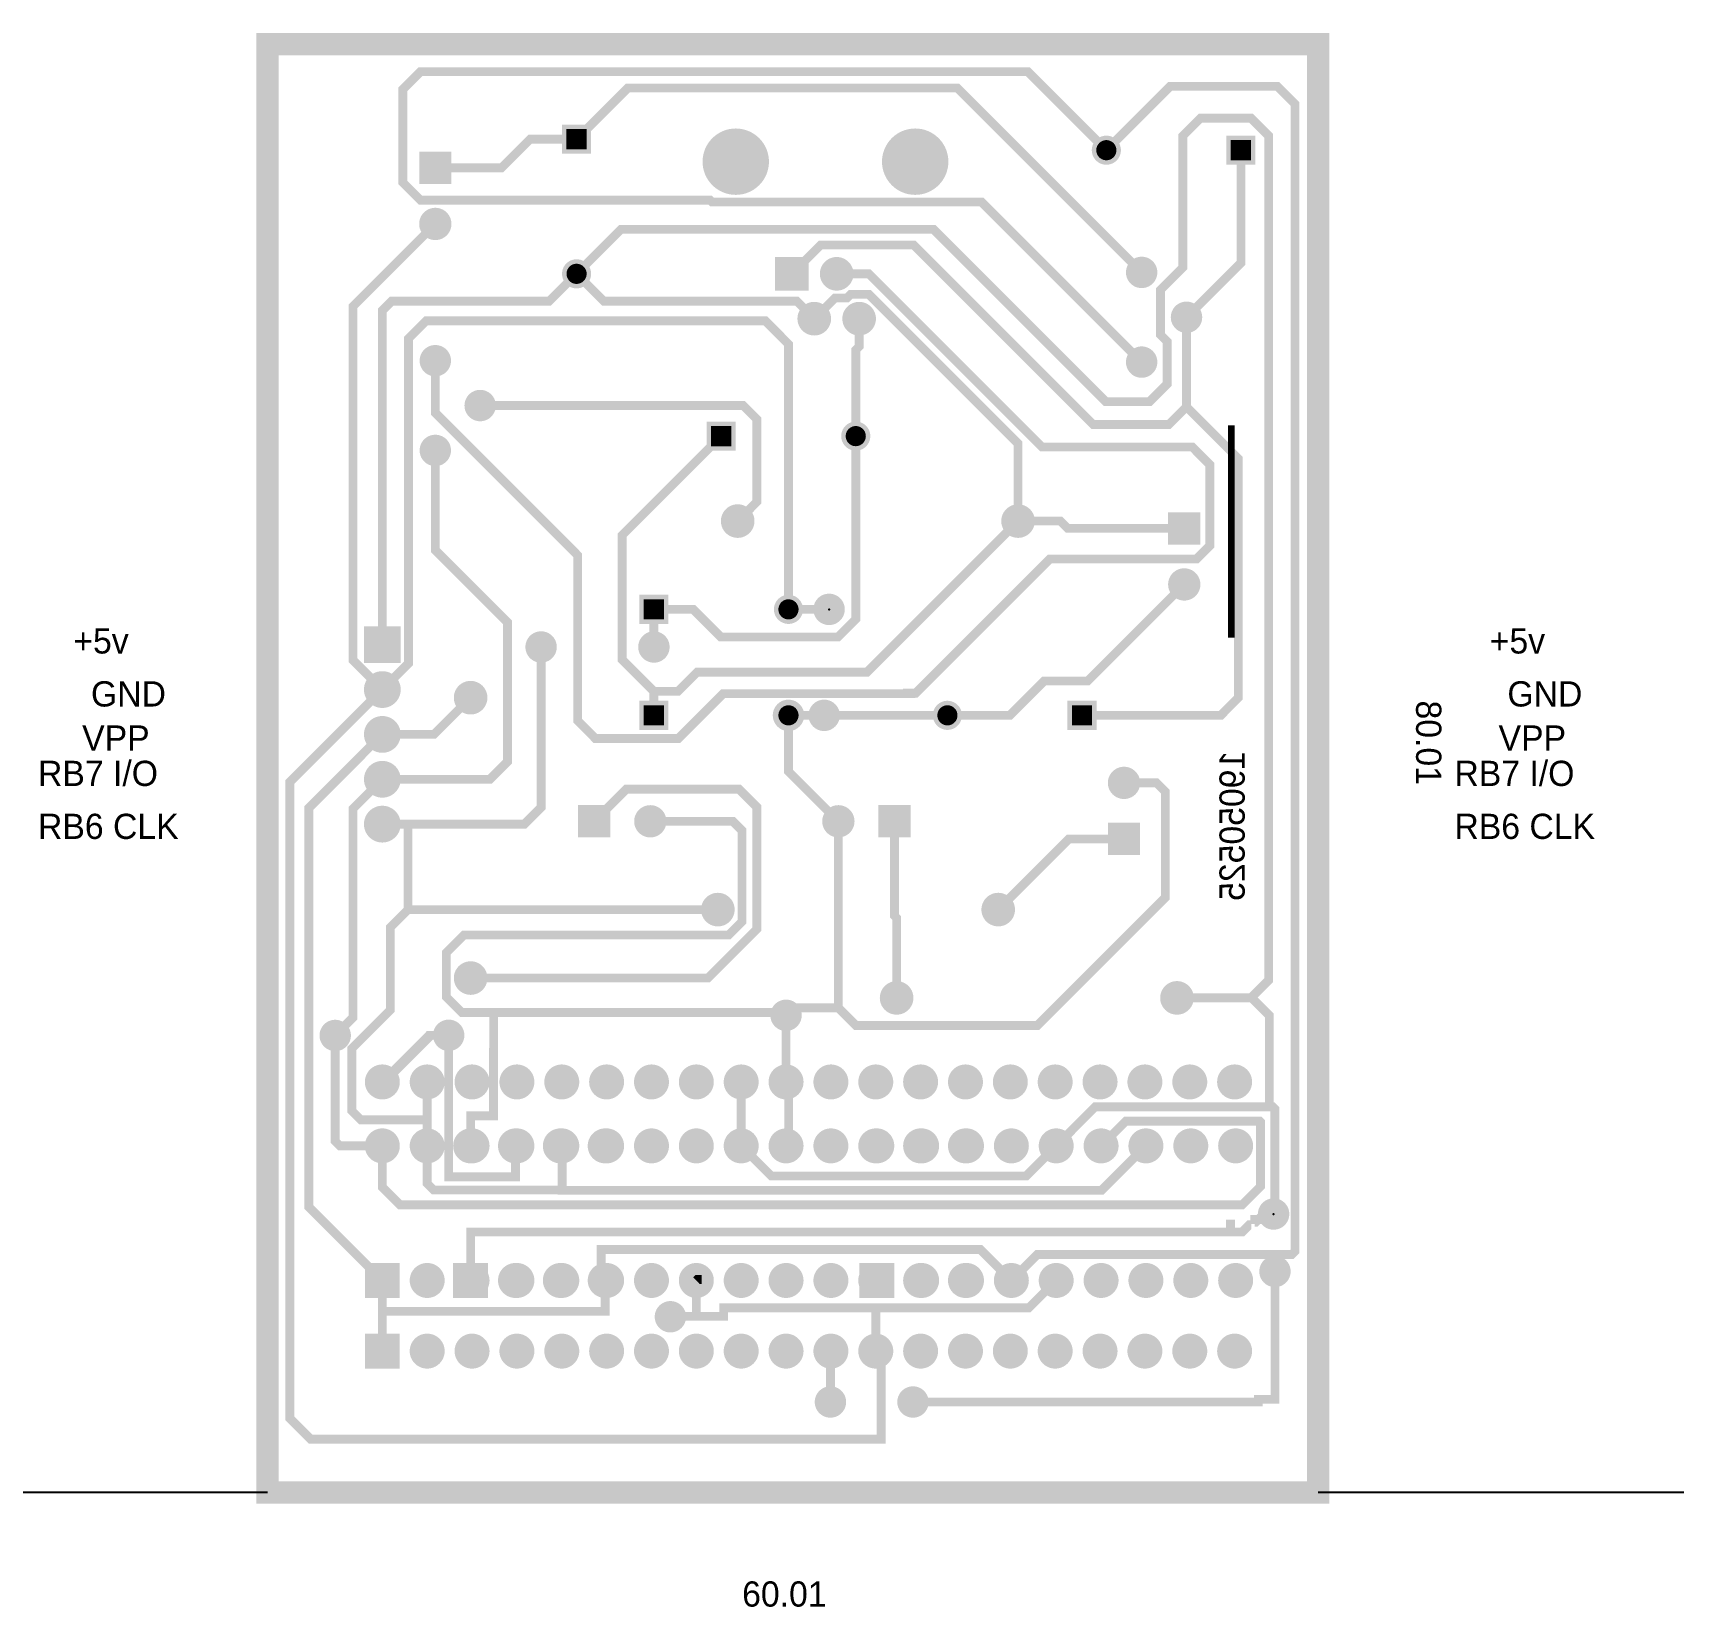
# Model space of a CAD drawing. Extents: x -267 to 397, y 62 to 270.
# Drawn here: x -174.2 to -80.8, y 62.2 to 151.3 of the extents above; entities that cross this region are included whole.
import ezdxf

# ---------------------------------------------------------------- set-up
doc = ezdxf.new("R2010")
doc.units = 0
doc.linetypes.add('ACAD_ISO03W100', pattern=[30, 12, -18])
doc.layers.get('0').update_dxf_attribs({"linetype": 'CONTINUOUS'})
doc.layers.add('ASYBOT', color=7, linetype='CONTINUOUS', true_color=0xffffff)
for name, color, linetype in [('BOTTOM', 7, 'CONTINUOUS'), ('PADSTACKS', 1, 'CONTINUOUS'), ('POWER', 7, 'CONTINUOUS'), ('SMTOP', 7, 'CONTINUOUS'), ('TEXT_SSTOP', 8, 'CONTINUOUS'), ('TOP', 2, 'CONTINUOUS')]:
    doc.layers.add(name, color=color, linetype=linetype)
doc.layers.get('PADSTACKS').off()

# ---------------------------------------------------------------- blocks, each defined once
blk = doc.blocks.new('PADSTACK_TM_CYLND_LLB_PAD3_1')
blk.add_point((0, 0))
at = {"layer": 'ASYBOT', "const_width": 0.052}
blk.add_lwpolyline([(-0.026, 0), (0.026, 0)], dxfattribs=at)
at = {"layer": 'BOTTOM', "const_width": 0.052}
blk.add_lwpolyline([(-0.026, 0), (0.026, 0)], dxfattribs=at)
at = {"layer": 'POWER', "const_width": 0.072}
blk.add_lwpolyline([(-0.036, 0), (0.036, 0)], dxfattribs=at)
at = {"layer": 'SMTOP', "const_width": 0.052}
blk.add_lwpolyline([(-0.026, 0), (0.026, 0)], dxfattribs=at)
at = {"layer": 'TOP', "const_width": 0.052}
blk.add_lwpolyline([(-0.026, 0), (0.026, 0)], dxfattribs=at)
blk = doc.blocks.new('PADSTACK_TM_CYLND_LLB_PAD4_1')
blk.add_point((0, 0))
at = {"layer": 'ASYBOT', "const_width": 0.026}
blk.add_lwpolyline([(-0.013, 0, 1), (0.013, 0, 1)], format="xyb", close=True, dxfattribs=at)
at = {"layer": 'BOTTOM', "const_width": 0.026}
blk.add_lwpolyline([(-0.013, 0, 1), (0.013, 0, 1)], format="xyb", close=True, dxfattribs=at)
at = {"layer": 'POWER', "const_width": 0.036}
blk.add_lwpolyline([(-0.018, 0, 1), (0.018, 0, 1)], format="xyb", close=True, dxfattribs=at)
at = {"layer": 'SMTOP', "const_width": 0.026}
blk.add_lwpolyline([(-0.013, 0, 1), (0.013, 0, 1)], format="xyb", close=True, dxfattribs=at)
at = {"layer": 'TOP', "const_width": 0.026}
blk.add_lwpolyline([(-0.013, 0, 1), (0.013, 0, 1)], format="xyb", close=True, dxfattribs=at)
blk = doc.blocks.new('FOOTPRINT_CAP_POL_C1')
at = {"layer": 'PADSTACKS'}
for name, p in [('PADSTACK_TM_CYLND_LLB_PAD3_1', (0, 0)), ('PADSTACK_TM_CYLND_LLB_PAD4_1', (0.125, 0))]:
    blk.add_blockref(name, p, dxfattribs=at)
blk = doc.blocks.new('FOOTPRINT_CAP_POL_C2')
at = {"layer": 'PADSTACKS'}
for name, p in [('PADSTACK_TM_CYLND_LLB_PAD3_1', (0, 0)), ('PADSTACK_TM_CYLND_LLB_PAD4_1', (0.125, 0))]:
    blk.add_blockref(name, p, dxfattribs=at)
blk = doc.blocks.new('PADSTACK_TM_DIODE_LLB_PAD30')
blk.add_point((0, 0))
at = {"layer": 'ASYBOT', "const_width": 0.0225}
blk.add_lwpolyline([(-0.0112, 0, 1), (0.0112, 0, 1)], format="xyb", close=True, dxfattribs=at)
at = {"layer": 'BOTTOM', "const_width": 0.0225}
blk.add_lwpolyline([(-0.0112, 0, 1), (0.0112, 0, 1)], format="xyb", close=True, dxfattribs=at)
at = {"layer": 'POWER', "const_width": 0.0325}
blk.add_lwpolyline([(-0.0162, 0, 1), (0.0162, 0, 1)], format="xyb", close=True, dxfattribs=at)
at = {"layer": 'SMTOP', "const_width": 0.0225}
blk.add_lwpolyline([(-0.0112, 0, 1), (0.0112, 0, 1)], format="xyb", close=True, dxfattribs=at)
at = {"layer": 'TOP', "const_width": 0.0225}
blk.add_lwpolyline([(-0.0112, 0, 1), (0.0112, 0, 1)], format="xyb", close=True, dxfattribs=at)
blk = doc.blocks.new('PADSTACK_TM_DIODE_LLB_PAD29')
blk.add_point((0, 0))
at = {"layer": 'ASYBOT', "const_width": 0.045}
blk.add_lwpolyline([(-0.0225, 0), (0.0225, 0)], dxfattribs=at)
at = {"layer": 'BOTTOM', "const_width": 0.045}
blk.add_lwpolyline([(-0.0225, 0), (0.0225, 0)], dxfattribs=at)
at = {"layer": 'POWER', "const_width": 0.065}
blk.add_lwpolyline([(-0.0325, 0), (0.0325, 0)], dxfattribs=at)
at = {"layer": 'SMTOP', "const_width": 0.045}
blk.add_lwpolyline([(-0.0225, 0), (0.0225, 0)], dxfattribs=at)
at = {"layer": 'TOP', "const_width": 0.045}
blk.add_lwpolyline([(-0.0225, 0), (0.0225, 0)], dxfattribs=at)
blk = doc.blocks.new('FOOTPRINT_DIODE_D1_2')
at = {"layer": 'PADSTACKS', "rotation": 90}
for name, p in [('PADSTACK_TM_DIODE_LLB_PAD29', (-0.3, 0)), ('PADSTACK_TM_DIODE_LLB_PAD30', (0, 0))]:
    blk.add_blockref(name, p, dxfattribs=at)
blk = doc.blocks.new('FOOTPRINT_DIODE_D2_2')
at = {"layer": 'PADSTACKS', "rotation": 90}
for name, p in [('PADSTACK_TM_DIODE_LLB_PAD29', (-0.3, 0)), ('PADSTACK_TM_DIODE_LLB_PAD30', (0, 0))]:
    blk.add_blockref(name, p, dxfattribs=at)
blk = doc.blocks.new('FOOTPRINT_DIODE_D3_2')
at = {"layer": 'PADSTACKS', "rotation": 90}
for name, p in [('PADSTACK_TM_DIODE_LLB_PAD29', (-0.3, 0)), ('PADSTACK_TM_DIODE_LLB_PAD30', (0, 0))]:
    blk.add_blockref(name, p, dxfattribs=at)
blk = doc.blocks.new('PADSTACK_TM_CYLND_LLB_PAD3')
blk.add_point((0, 0))
at = {"layer": 'ASYBOT', "const_width": 0.052}
blk.add_lwpolyline([(-0.026, 0), (0.026, 0)], dxfattribs=at)
at = {"layer": 'BOTTOM', "const_width": 0.052}
blk.add_lwpolyline([(-0.026, 0), (0.026, 0)], dxfattribs=at)
at = {"layer": 'POWER', "const_width": 0.072}
blk.add_lwpolyline([(-0.036, 0), (0.036, 0)], dxfattribs=at)
at = {"layer": 'SMTOP', "const_width": 0.052}
blk.add_lwpolyline([(-0.026, 0), (0.026, 0)], dxfattribs=at)
at = {"layer": 'TOP', "const_width": 0.052}
blk.add_lwpolyline([(-0.026, 0), (0.026, 0)], dxfattribs=at)
blk = doc.blocks.new('PADSTACK_TM_CYLND_LLB_PAD4')
blk.add_point((0, 0))
at = {"layer": 'ASYBOT', "const_width": 0.026}
blk.add_lwpolyline([(-0.013, 0, 1), (0.013, 0, 1)], format="xyb", close=True, dxfattribs=at)
at = {"layer": 'BOTTOM', "const_width": 0.026}
blk.add_lwpolyline([(-0.013, 0, 1), (0.013, 0, 1)], format="xyb", close=True, dxfattribs=at)
at = {"layer": 'POWER', "const_width": 0.036}
blk.add_lwpolyline([(-0.018, 0, 1), (0.018, 0, 1)], format="xyb", close=True, dxfattribs=at)
at = {"layer": 'SMTOP', "const_width": 0.026}
blk.add_lwpolyline([(-0.013, 0, 1), (0.013, 0, 1)], format="xyb", close=True, dxfattribs=at)
at = {"layer": 'TOP', "const_width": 0.026}
blk.add_lwpolyline([(-0.013, 0, 1), (0.013, 0, 1)], format="xyb", close=True, dxfattribs=at)
blk = doc.blocks.new('FOOTPRINT_LED_D5')
at = {"layer": 'PADSTACKS'}
for name, p in [('PADSTACK_TM_CYLND_LLB_PAD3', (0, 0)), ('PADSTACK_TM_CYLND_LLB_PAD4', (0.125, 0))]:
    blk.add_blockref(name, p, dxfattribs=at)
blk = doc.blocks.new('FOOTPRINT_LED_D6')
at = {"layer": 'PADSTACKS'}
for name, p in [('PADSTACK_TM_CYLND_LLB_PAD3', (0, 0)), ('PADSTACK_TM_CYLND_LLB_PAD4', (0.125, 0))]:
    blk.add_blockref(name, p, dxfattribs=at)
blk = doc.blocks.new('FOOTPRINT_LED_D7')
at = {"layer": 'PADSTACKS'}
for name, p in [('PADSTACK_TM_CYLND_LLB_PAD3', (0, 0)), ('PADSTACK_TM_CYLND_LLB_PAD4', (0.125, 0))]:
    blk.add_blockref(name, p, dxfattribs=at)
blk = doc.blocks.new('FOOTPRINT_DIODE_D8')
at = {"layer": 'PADSTACKS', "rotation": 90}
for name, p in [('PADSTACK_TM_DIODE_LLB_PAD29', (-0.3, 0)), ('PADSTACK_TM_DIODE_LLB_PAD30', (0, 0))]:
    blk.add_blockref(name, p, dxfattribs=at)
blk = doc.blocks.new('FOOTPRINT_DIODE_D9')
at = {"layer": 'PADSTACKS', "rotation": 90}
for name, p in [('PADSTACK_TM_DIODE_LLB_PAD29', (-0.3, 0)), ('PADSTACK_TM_DIODE_LLB_PAD30', (0, 0))]:
    blk.add_blockref(name, p, dxfattribs=at)
blk = doc.blocks.new('FOOTPRINT_DIODE_D10')
at = {"layer": 'PADSTACKS', "rotation": 90}
for name, p in [('PADSTACK_TM_DIODE_LLB_PAD29', (-0.3, 0)), ('PADSTACK_TM_DIODE_LLB_PAD30', (0, 0))]:
    blk.add_blockref(name, p, dxfattribs=at)
blk = doc.blocks.new('PADSTACK_TELE_LLB_PAD2')
blk.add_point((0, 0))
at = {"layer": 'ASYBOT', "const_width": 0.055}
blk.add_lwpolyline([(-0.0275, 0), (0.0275, 0)], dxfattribs=at)
at = {"layer": 'BOTTOM', "const_width": 0.055}
blk.add_lwpolyline([(-0.0275, 0), (0.0275, 0)], dxfattribs=at)
at = {"layer": 'POWER', "const_width": 0.075}
blk.add_lwpolyline([(-0.0375, 0), (0.0375, 0)], dxfattribs=at)
at = {"layer": 'SMTOP', "const_width": 0.055}
blk.add_lwpolyline([(-0.0275, 0), (0.0275, 0)], dxfattribs=at)
at = {"layer": 'TOP', "const_width": 0.055}
blk.add_lwpolyline([(-0.0275, 0), (0.0275, 0)], dxfattribs=at)
blk = doc.blocks.new('PADSTACK_TELE_LLB_PAD1')
blk.add_point((0, 0))
at = {"layer": 'ASYBOT', "const_width": 0.0275}
blk.add_lwpolyline([(-0.01375, 0, 1), (0.01375, 0, 1)], format="xyb", close=True, dxfattribs=at)
at = {"layer": 'BOTTOM', "const_width": 0.0275}
blk.add_lwpolyline([(-0.01375, 0, 1), (0.01375, 0, 1)], format="xyb", close=True, dxfattribs=at)
at = {"layer": 'POWER', "const_width": 0.0375}
blk.add_lwpolyline([(-0.01875, 0, 1), (0.01875, 0, 1)], format="xyb", close=True, dxfattribs=at)
at = {"layer": 'SMTOP', "const_width": 0.0275}
blk.add_lwpolyline([(-0.01375, 0, 1), (0.01375, 0, 1)], format="xyb", close=True, dxfattribs=at)
at = {"layer": 'TOP', "const_width": 0.0275}
blk.add_lwpolyline([(-0.01375, 0, 1), (0.01375, 0, 1)], format="xyb", close=True, dxfattribs=at)
blk = doc.blocks.new('PADSTACK_TELE_LLB_HOLE1')
blk.add_point((0, 0))
at = {"layer": 'ASYBOT', "const_width": 0.064}
blk.add_lwpolyline([(-0.032, 0, 1), (0.032, 0, 1)], format="xyb", close=True, dxfattribs=at)
at = {"layer": 'BOTTOM', "const_width": 0.064}
blk.add_lwpolyline([(-0.032, 0, 1), (0.032, 0, 1)], format="xyb", close=True, dxfattribs=at)
at = {"layer": 'POWER', "const_width": 0.074}
blk.add_lwpolyline([(-0.037, 0, 1), (0.037, 0, 1)], format="xyb", close=True, dxfattribs=at)
at = {"layer": 'SMTOP', "const_width": 0.064}
blk.add_lwpolyline([(-0.032, 0, 1), (0.032, 0, 1)], format="xyb", close=True, dxfattribs=at)
at = {"layer": 'TOP', "const_width": 0.064}
blk.add_lwpolyline([(-0.032, 0, 1), (0.032, 0, 1)], format="xyb", close=True, dxfattribs=at)
blk = doc.blocks.new('FOOTPRINT_RJ12_J2')
at = {"layer": 'PADSTACKS'}
for name, p in [('PADSTACK_TELE_LLB_HOLE1', (-0.275, 0.25)), ('PADSTACK_TELE_LLB_HOLE1', (0.125, 0.25)), ('PADSTACK_TELE_LLB_PAD2', (-0.15, 0)), ('PADSTACK_TELE_LLB_PAD1', (-0.05, 0)), ('PADSTACK_TELE_LLB_PAD1', (-0.1, -0.1)), ('PADSTACK_TELE_LLB_PAD1', (0, -0.1))]:
    blk.add_blockref(name, p, dxfattribs=at)
blk = doc.blocks.new('PADSTACK_BCON100T_LLB_PAD3')
blk.add_point((0, 0))
at = {"layer": 'ASYBOT', "const_width": 0.062}
blk.add_lwpolyline([(-0.031, 0), (0.031, 0)], dxfattribs=at)
at = {"layer": 'BOTTOM', "const_width": 0.062}
blk.add_lwpolyline([(-0.031, 0), (0.031, 0)], dxfattribs=at)
at = {"layer": 'POWER', "const_width": 0.082}
blk.add_lwpolyline([(-0.041, 0), (0.041, 0)], dxfattribs=at)
at = {"layer": 'SMTOP', "const_width": 0.062}
blk.add_lwpolyline([(-0.031, 0), (0.031, 0)], dxfattribs=at)
at = {"layer": 'TOP', "const_width": 0.062}
blk.add_lwpolyline([(-0.031, 0), (0.031, 0)], dxfattribs=at)
blk = doc.blocks.new('PADSTACK_BCON100T_LLB_PAD4')
blk.add_point((0, 0))
at = {"layer": 'ASYBOT', "const_width": 0.031}
blk.add_lwpolyline([(-0.0155, 0, 1), (0.0155, 0, 1)], format="xyb", close=True, dxfattribs=at)
at = {"layer": 'BOTTOM', "const_width": 0.031}
blk.add_lwpolyline([(-0.0155, 0, 1), (0.0155, 0, 1)], format="xyb", close=True, dxfattribs=at)
at = {"layer": 'POWER', "const_width": 0.041}
blk.add_lwpolyline([(-0.0205, 0, 1), (0.0205, 0, 1)], format="xyb", close=True, dxfattribs=at)
at = {"layer": 'SMTOP', "const_width": 0.031}
blk.add_lwpolyline([(-0.0155, 0, 1), (0.0155, 0, 1)], format="xyb", close=True, dxfattribs=at)
at = {"layer": 'TOP', "const_width": 0.031}
blk.add_lwpolyline([(-0.0155, 0, 1), (0.0155, 0, 1)], format="xyb", close=True, dxfattribs=at)
blk = doc.blocks.new('FOOTPRINT_CON5_J3')
at = {"layer": 'PADSTACKS'}
for name, p in [('PADSTACK_BCON100T_LLB_PAD3', (0, 0)), ('PADSTACK_BCON100T_LLB_PAD4', (0.1, 0)), ('PADSTACK_BCON100T_LLB_PAD4', (0.2, 0)), ('PADSTACK_BCON100T_LLB_PAD4', (0.3, 0)), ('PADSTACK_BCON100T_LLB_PAD4', (0.4, 0))]:
    blk.add_blockref(name, p, dxfattribs=at)
blk = doc.blocks.new('PADSTACK_T1_1')
blk.add_point((0, 0))
at = {"layer": 'BOTTOM', "const_width": 0.031}
blk.add_lwpolyline([(-0.0155, 0, 1), (0.0155, 0, 1)], format="xyb", close=True, dxfattribs=at)
at = {"layer": 'POWER', "const_width": 0.035}
blk.add_lwpolyline([(-0.0175, 0, 1), (0.0175, 0, 1)], format="xyb", close=True, dxfattribs=at)
at = {"layer": 'SMTOP', "const_width": 0.0335}
blk.add_lwpolyline([(-0.01675, 0, 1), (0.01675, 0, 1)], format="xyb", close=True, dxfattribs=at)
at = {"layer": 'TOP', "const_width": 0.031}
blk.add_lwpolyline([(-0.0155, 0, 1), (0.0155, 0, 1)], format="xyb", close=True, dxfattribs=at)
blk = doc.blocks.new('FOOTPRINT_BC_Q1')
at = {"layer": 'PADSTACKS'}
for p in [(0, 0), (0.2, 0), (0.1, -0.1)]:
    blk.add_blockref('PADSTACK_T1_1', p, dxfattribs=at)
blk = doc.blocks.new('FOOTPRINT_BC_Q2')
at = {"layer": 'PADSTACKS'}
for p in [(0, 0), (0.2, 0), (0.1, -0.1)]:
    blk.add_blockref('PADSTACK_T1_1', p, dxfattribs=at)
blk = doc.blocks.new('PADSTACK_TM_AXIAL_LLB_PAD1')
blk.add_point((0, 0))
at = {"layer": 'ASYBOT', "const_width": 0.0275}
blk.add_lwpolyline([(-0.0137, 0, 1), (0.0137, 0, 1)], format="xyb", close=True, dxfattribs=at)
at = {"layer": 'BOTTOM', "const_width": 0.0275}
blk.add_lwpolyline([(-0.0137, 0, 1), (0.0137, 0, 1)], format="xyb", close=True, dxfattribs=at)
at = {"layer": 'POWER', "const_width": 0.0375}
blk.add_lwpolyline([(-0.0187, 0, 1), (0.0187, 0, 1)], format="xyb", close=True, dxfattribs=at)
at = {"layer": 'SMTOP', "const_width": 0.0275}
blk.add_lwpolyline([(-0.0137, 0, 1), (0.0137, 0, 1)], format="xyb", close=True, dxfattribs=at)
at = {"layer": 'TOP', "const_width": 0.0275}
blk.add_lwpolyline([(-0.0137, 0, 1), (0.0137, 0, 1)], format="xyb", close=True, dxfattribs=at)
blk = doc.blocks.new('FOOTPRINT_RESISTOR_3_R1')
at = {"layer": 'PADSTACKS'}
for p in [(0, 0), (0.625, 0)]:
    blk.add_blockref('PADSTACK_TM_AXIAL_LLB_PAD1', p, dxfattribs=at)
blk = doc.blocks.new('FOOTPRINT_RESISTOR_3_R2')
at = {"layer": 'PADSTACKS'}
for p in [(0, 0), (0.625, 0)]:
    blk.add_blockref('PADSTACK_TM_AXIAL_LLB_PAD1', p, dxfattribs=at)
blk = doc.blocks.new('FOOTPRINT_RESISTOR_3_R3')
at = {"layer": 'PADSTACKS'}
for p in [(0, 0), (0.625, 0)]:
    blk.add_blockref('PADSTACK_TM_AXIAL_LLB_PAD1', p, dxfattribs=at)
blk = doc.blocks.new('FOOTPRINT_RESISTOR_3_R4')
at = {"layer": 'PADSTACKS'}
for p in [(0, 0), (0.625, 0)]:
    blk.add_blockref('PADSTACK_TM_AXIAL_LLB_PAD1', p, dxfattribs=at)
blk = doc.blocks.new('PADSTACK_DIP100T_LLB_PAD1')
blk.add_point((0, 0))
at = {"layer": 'ASYBOT', "const_width": 0.058}
blk.add_lwpolyline([(-0.029, 0), (0.029, 0)], dxfattribs=at)
at = {"layer": 'BOTTOM', "const_width": 0.058}
blk.add_lwpolyline([(-0.029, 0), (0.029, 0)], dxfattribs=at)
at = {"layer": 'POWER', "const_width": 0.078}
blk.add_lwpolyline([(-0.039, 0), (0.039, 0)], dxfattribs=at)
at = {"layer": 'SMTOP', "const_width": 0.058}
blk.add_lwpolyline([(-0.029, 0), (0.029, 0)], dxfattribs=at)
at = {"layer": 'TOP', "const_width": 0.058}
blk.add_lwpolyline([(-0.029, 0), (0.029, 0)], dxfattribs=at)
blk = doc.blocks.new('PADSTACK_DIP100T_LLB_PAD2')
blk.add_point((0, 0))
at = {"layer": 'ASYBOT', "const_width": 0.029}
blk.add_lwpolyline([(-0.0145, 0, 1), (0.0145, 0, 1)], format="xyb", close=True, dxfattribs=at)
at = {"layer": 'BOTTOM', "const_width": 0.029}
blk.add_lwpolyline([(-0.0145, 0, 1), (0.0145, 0, 1)], format="xyb", close=True, dxfattribs=at)
at = {"layer": 'POWER', "const_width": 0.039}
blk.add_lwpolyline([(-0.0195, 0, 1), (0.0195, 0, 1)], format="xyb", close=True, dxfattribs=at)
at = {"layer": 'SMTOP', "const_width": 0.029}
blk.add_lwpolyline([(-0.0145, 0, 1), (0.0145, 0, 1)], format="xyb", close=True, dxfattribs=at)
at = {"layer": 'TOP', "const_width": 0.029}
blk.add_lwpolyline([(-0.0145, 0, 1), (0.0145, 0, 1)], format="xyb", close=True, dxfattribs=at)
blk = doc.blocks.new('FOOTPRINT_DIP_18_U2')
at = {"layer": 'PADSTACKS'}
for name, p in [('PADSTACK_DIP100T_LLB_PAD2', (0, 0.3)), ('PADSTACK_DIP100T_LLB_PAD2', (0.1, 0.3)), ('PADSTACK_DIP100T_LLB_PAD2', (0.2, 0.3)), ('PADSTACK_DIP100T_LLB_PAD2', (0.3, 0.3)), ('PADSTACK_DIP100T_LLB_PAD2', (0.4, 0.3)), ('PADSTACK_DIP100T_LLB_PAD2', (0.5, 0.3)), ('PADSTACK_DIP100T_LLB_PAD2', (0.6, 0.3)), ('PADSTACK_DIP100T_LLB_PAD2', (0.7, 0.3)), ('PADSTACK_DIP100T_LLB_PAD2', (0.8, 0.3)), ('PADSTACK_DIP100T_LLB_PAD1', (0, 0)), ('PADSTACK_DIP100T_LLB_PAD2', (0.1, 0)), ('PADSTACK_DIP100T_LLB_PAD2', (0.2, 0)), ('PADSTACK_DIP100T_LLB_PAD2', (0.3, 0)), ('PADSTACK_DIP100T_LLB_PAD2', (0.4, 0)), ('PADSTACK_DIP100T_LLB_PAD2', (0.5, 0)), ('PADSTACK_DIP100T_LLB_PAD2', (0.6, 0)), ('PADSTACK_DIP100T_LLB_PAD2', (0.7, 0)), ('PADSTACK_DIP100T_LLB_PAD2', (0.8, 0))]:
    blk.add_blockref(name, p, dxfattribs=at)
blk = doc.blocks.new('PADSTACK_DIP100T_LLB_PAD4_1')
blk.add_point((0, 0))
at = {"layer": 'ASYBOT', "const_width": 0.058}
blk.add_lwpolyline([(-0.029, 0), (0.029, 0)], dxfattribs=at)
at = {"layer": 'BOTTOM', "const_width": 0.058}
blk.add_lwpolyline([(-0.029, 0), (0.029, 0)], dxfattribs=at)
at = {"layer": 'POWER', "const_width": 0.078}
blk.add_lwpolyline([(-0.039, 0), (0.039, 0)], dxfattribs=at)
at = {"layer": 'SMTOP', "const_width": 0.058}
blk.add_lwpolyline([(-0.029, 0), (0.029, 0)], dxfattribs=at)
at = {"layer": 'TOP', "const_width": 0.058}
blk.add_lwpolyline([(-0.029, 0), (0.029, 0)], dxfattribs=at)
blk = doc.blocks.new('PADSTACK_DIP100T_LLB_PAD3_1')
blk.add_point((0, 0))
at = {"layer": 'ASYBOT', "const_width": 0.029}
blk.add_lwpolyline([(-0.0145, 0, 1), (0.0145, 0, 1)], format="xyb", close=True, dxfattribs=at)
at = {"layer": 'BOTTOM', "const_width": 0.029}
blk.add_lwpolyline([(-0.0145, 0, 1), (0.0145, 0, 1)], format="xyb", close=True, dxfattribs=at)
at = {"layer": 'POWER', "const_width": 0.039}
blk.add_lwpolyline([(-0.0195, 0, 1), (0.0195, 0, 1)], format="xyb", close=True, dxfattribs=at)
at = {"layer": 'SMTOP', "const_width": 0.029}
blk.add_lwpolyline([(-0.0145, 0, 1), (0.0145, 0, 1)], format="xyb", close=True, dxfattribs=at)
at = {"layer": 'TOP', "const_width": 0.029}
blk.add_lwpolyline([(-0.0145, 0, 1), (0.0145, 0, 1)], format="xyb", close=True, dxfattribs=at)
blk = doc.blocks.new('PADSTACK_DIP100T_LLB_PAD5_1')
blk.add_point((0, 0))
at = {"layer": 'ASYBOT', "const_width": 0.029}
blk.add_lwpolyline([(-0.0145, 0, 1), (0.0145, 0, 1)], format="xyb", close=True, dxfattribs=at)
at = {"layer": 'BOTTOM', "const_width": 0.029}
blk.add_lwpolyline([(-0.0145, 0, 1), (0.0145, 0, 1)], format="xyb", close=True, dxfattribs=at)
at = {"layer": 'POWER', "const_width": 0.039}
blk.add_lwpolyline([(-0.0195, 0, 1), (0.0195, 0, 1)], format="xyb", close=True, dxfattribs=at)
at = {"layer": 'SMTOP', "const_width": 0.029}
blk.add_lwpolyline([(-0.0145, 0, 1), (0.0145, 0, 1)], format="xyb", close=True, dxfattribs=at)
at = {"layer": 'TOP', "const_width": 0.029}
blk.add_lwpolyline([(-0.0145, 0, 1), (0.0145, 0, 1)], format="xyb", close=True, dxfattribs=at)
blk = doc.blocks.new('FOOTPRINT_DIP_100_28_W_600_L1_3')
at = {"layer": 'PADSTACKS'}
for name, p in [('PADSTACK_DIP100T_LLB_PAD5_1', (0, 0.6)), ('PADSTACK_DIP100T_LLB_PAD5_1', (0.1, 0.6)), ('PADSTACK_DIP100T_LLB_PAD5_1', (0.2, 0.6)), ('PADSTACK_DIP100T_LLB_PAD5_1', (0.3, 0.6)), ('PADSTACK_DIP100T_LLB_PAD5_1', (0.4, 0.6)), ('PADSTACK_DIP100T_LLB_PAD5_1', (0.5, 0.6)), ('PADSTACK_DIP100T_LLB_PAD5_1', (0.6, 0.6)), ('PADSTACK_DIP100T_LLB_PAD5_1', (0.7, 0.6)), ('PADSTACK_DIP100T_LLB_PAD5_1', (0.8, 0.6)), ('PADSTACK_DIP100T_LLB_PAD5_1', (0.9, 0.6)), ('PADSTACK_DIP100T_LLB_PAD5_1', (1, 0.6)), ('PADSTACK_DIP100T_LLB_PAD5_1', (1.1, 0.6)), ('PADSTACK_DIP100T_LLB_PAD5_1', (1.2, 0.6)), ('PADSTACK_DIP100T_LLB_PAD5_1', (1.3, 0.6)), ('PADSTACK_DIP100T_LLB_PAD3_1', (0.1, 0)), ('PADSTACK_DIP100T_LLB_PAD3_1', (0.2, 0)), ('PADSTACK_DIP100T_LLB_PAD3_1', (0.3, 0)), ('PADSTACK_DIP100T_LLB_PAD3_1', (0.4, 0)), ('PADSTACK_DIP100T_LLB_PAD3_1', (0.5, 0)), ('PADSTACK_DIP100T_LLB_PAD3_1', (0.6, 0)), ('PADSTACK_DIP100T_LLB_PAD3_1', (0.7, 0)), ('PADSTACK_DIP100T_LLB_PAD3_1', (0.8, 0)), ('PADSTACK_DIP100T_LLB_PAD3_1', (0.9, 0)), ('PADSTACK_DIP100T_LLB_PAD3_1', (1, 0)), ('PADSTACK_DIP100T_LLB_PAD3_1', (1.1, 0)), ('PADSTACK_DIP100T_LLB_PAD3_1', (1.2, 0)), ('PADSTACK_DIP100T_LLB_PAD3_1', (1.3, 0))]:
    blk.add_blockref(name, p, dxfattribs=at)
at = {"layer": 'PADSTACKS', "rotation": 90}
blk.add_blockref('PADSTACK_DIP100T_LLB_PAD4_1', (0, 0), dxfattribs=at)
blk = doc.blocks.new('FOOTPRINT_DIP_100_28_W_300_L1_3')
at = {"layer": 'PADSTACKS'}
for name, p in [('PADSTACK_DIP100T_LLB_PAD5_1', (0, 0.3)), ('PADSTACK_DIP100T_LLB_PAD5_1', (0.1, 0.3)), ('PADSTACK_DIP100T_LLB_PAD5_1', (0.2, 0.3)), ('PADSTACK_DIP100T_LLB_PAD5_1', (0.3, 0.3)), ('PADSTACK_DIP100T_LLB_PAD5_1', (0.4, 0.3)), ('PADSTACK_DIP100T_LLB_PAD5_1', (0.5, 0.3)), ('PADSTACK_DIP100T_LLB_PAD5_1', (0.6, 0.3)), ('PADSTACK_DIP100T_LLB_PAD5_1', (0.7, 0.3)), ('PADSTACK_DIP100T_LLB_PAD5_1', (0.8, 0.3)), ('PADSTACK_DIP100T_LLB_PAD5_1', (0.9, 0.3)), ('PADSTACK_DIP100T_LLB_PAD5_1', (1, 0.3)), ('PADSTACK_DIP100T_LLB_PAD5_1', (1.1, 0.3)), ('PADSTACK_DIP100T_LLB_PAD5_1', (1.2, 0.3)), ('PADSTACK_DIP100T_LLB_PAD5_1', (1.3, 0.3)), ('PADSTACK_DIP100T_LLB_PAD3_1', (0.1, 0)), ('PADSTACK_DIP100T_LLB_PAD3_1', (0.2, 0)), ('PADSTACK_DIP100T_LLB_PAD3_1', (0.3, 0)), ('PADSTACK_DIP100T_LLB_PAD3_1', (0.4, 0)), ('PADSTACK_DIP100T_LLB_PAD3_1', (0.5, 0)), ('PADSTACK_DIP100T_LLB_PAD3_1', (0.6, 0)), ('PADSTACK_DIP100T_LLB_PAD3_1', (0.7, 0)), ('PADSTACK_DIP100T_LLB_PAD3_1', (0.8, 0)), ('PADSTACK_DIP100T_LLB_PAD3_1', (0.9, 0)), ('PADSTACK_DIP100T_LLB_PAD3_1', (1, 0)), ('PADSTACK_DIP100T_LLB_PAD3_1', (1.1, 0)), ('PADSTACK_DIP100T_LLB_PAD3_1', (1.2, 0)), ('PADSTACK_DIP100T_LLB_PAD3_1', (1.3, 0))]:
    blk.add_blockref(name, p, dxfattribs=at)
at = {"layer": 'PADSTACKS', "rotation": 90}
blk.add_blockref('PADSTACK_DIP100T_LLB_PAD4_1', (0, 0), dxfattribs=at)
blk = doc.blocks.new('FOOTPRINT_DIP_100_40_W_600_L2_3')
at = {"layer": 'PADSTACKS'}
for name, p in [('PADSTACK_DIP100T_LLB_PAD5_1', (0, 0.6)), ('PADSTACK_DIP100T_LLB_PAD5_1', (0.1, 0.6)), ('PADSTACK_DIP100T_LLB_PAD5_1', (0.2, 0.6)), ('PADSTACK_DIP100T_LLB_PAD5_1', (0.3, 0.6)), ('PADSTACK_DIP100T_LLB_PAD5_1', (0.4, 0.6)), ('PADSTACK_DIP100T_LLB_PAD5_1', (0.5, 0.6)), ('PADSTACK_DIP100T_LLB_PAD5_1', (0.6, 0.6)), ('PADSTACK_DIP100T_LLB_PAD5_1', (0.7, 0.6)), ('PADSTACK_DIP100T_LLB_PAD5_1', (0.8, 0.6)), ('PADSTACK_DIP100T_LLB_PAD5_1', (0.9, 0.6)), ('PADSTACK_DIP100T_LLB_PAD5_1', (1, 0.6)), ('PADSTACK_DIP100T_LLB_PAD5_1', (1.1, 0.6)), ('PADSTACK_DIP100T_LLB_PAD5_1', (1.2, 0.6)), ('PADSTACK_DIP100T_LLB_PAD5_1', (1.3, 0.6)), ('PADSTACK_DIP100T_LLB_PAD5_1', (1.4, 0.6)), ('PADSTACK_DIP100T_LLB_PAD5_1', (1.5, 0.6)), ('PADSTACK_DIP100T_LLB_PAD5_1', (1.6, 0.6)), ('PADSTACK_DIP100T_LLB_PAD5_1', (1.7, 0.6)), ('PADSTACK_DIP100T_LLB_PAD5_1', (1.8, 0.6)), ('PADSTACK_DIP100T_LLB_PAD5_1', (1.9, 0.6)), ('PADSTACK_DIP100T_LLB_PAD3_1', (0.1, 0)), ('PADSTACK_DIP100T_LLB_PAD3_1', (0.2, 0)), ('PADSTACK_DIP100T_LLB_PAD3_1', (0.3, 0)), ('PADSTACK_DIP100T_LLB_PAD3_1', (0.4, 0)), ('PADSTACK_DIP100T_LLB_PAD3_1', (0.5, 0)), ('PADSTACK_DIP100T_LLB_PAD3_1', (0.6, 0)), ('PADSTACK_DIP100T_LLB_PAD3_1', (0.7, 0)), ('PADSTACK_DIP100T_LLB_PAD3_1', (0.8, 0)), ('PADSTACK_DIP100T_LLB_PAD3_1', (0.9, 0)), ('PADSTACK_DIP100T_LLB_PAD3_1', (1, 0)), ('PADSTACK_DIP100T_LLB_PAD3_1', (1.1, 0)), ('PADSTACK_DIP100T_LLB_PAD3_1', (1.2, 0)), ('PADSTACK_DIP100T_LLB_PAD3_1', (1.3, 0)), ('PADSTACK_DIP100T_LLB_PAD3_1', (1.4, 0)), ('PADSTACK_DIP100T_LLB_PAD3_1', (1.5, 0)), ('PADSTACK_DIP100T_LLB_PAD3_1', (1.6, 0)), ('PADSTACK_DIP100T_LLB_PAD3_1', (1.7, 0)), ('PADSTACK_DIP100T_LLB_PAD3_1', (1.8, 0)), ('PADSTACK_DIP100T_LLB_PAD3_1', (1.9, 0))]:
    blk.add_blockref(name, p, dxfattribs=at)
at = {"layer": 'PADSTACKS', "rotation": 90}
blk.add_blockref('PADSTACK_DIP100T_LLB_PAD4_1', (0, 0), dxfattribs=at)
blk = doc.blocks.new('FOOTPRINT_DIP_100_8_W_300_L_4_5')
at = {"layer": 'PADSTACKS'}
for name, p in [('PADSTACK_DIP100T_LLB_PAD5_1', (0, 0.3)), ('PADSTACK_DIP100T_LLB_PAD5_1', (0.1, 0.3)), ('PADSTACK_DIP100T_LLB_PAD5_1', (0.2, 0.3)), ('PADSTACK_DIP100T_LLB_PAD5_1', (0.3, 0.3)), ('PADSTACK_DIP100T_LLB_PAD3_1', (0.1, 0)), ('PADSTACK_DIP100T_LLB_PAD3_1', (0.2, 0)), ('PADSTACK_DIP100T_LLB_PAD3_1', (0.3, 0))]:
    blk.add_blockref(name, p, dxfattribs=at)
at = {"layer": 'PADSTACKS', "rotation": 90}
blk.add_blockref('PADSTACK_DIP100T_LLB_PAD4_1', (0, 0), dxfattribs=at)
blk = doc.blocks.new('VIASTACK_VIA1')
blk.add_point((0, 0))
at = {"layer": 'BOTTOM', "const_width": 0.03}
blk.add_lwpolyline([(-0.015, 0, 1), (0.015, 0, 1)], format="xyb", close=True, dxfattribs=at)
at = {"layer": 'POWER', "const_width": 0.035}
blk.add_lwpolyline([(-0.0175, 0, 1), (0.0175, 0, 1)], format="xyb", close=True, dxfattribs=at)
at = {"layer": 'SMTOP', "const_width": 0.0325}
blk.add_lwpolyline([(-0.0162, 0, 1), (0.0162, 0, 1)], format="xyb", close=True, dxfattribs=at)
at = {"layer": 'TOP', "const_width": 0.03}
blk.add_lwpolyline([(-0.015, 0, 1), (0.015, 0, 1)], format="xyb", close=True, dxfattribs=at)
blk = doc.blocks.new('FOOTPRINT_VIA1')
at = {"layer": 'PADSTACKS'}
blk.add_blockref('VIASTACK_VIA1', (0, 0), dxfattribs=at)

msp = doc.modelspace()

# ---------------------------------------------------------------- linework, layer by layer
for points, const_width in [([(-101.463, 71.202), (-101.463, 150.695), (-160.958, 150.695), (-160.958, 68.702), (-101.463, 68.702), (-101.463, 71.202)], 1.27), ([(-111.463, 132.697), (-120.529, 141.764), (-135.797, 141.764), (-135.898, 141.865), (-152.297, 141.865), (-153.297, 142.865), (-153.297, 148.141), (-152.297, 149.141), (-117.907, 149.141), (-113.462, 144.696)], 0.5), ([(-143.46, 145.316), (-140.561, 148.215), (-121.901, 148.215), (-111.463, 137.777)], 0.5), ([(-113.462, 144.696), (-109.85, 148.307), (-103.776, 148.307), (-102.777, 147.308), (-102.777, 82.353), (-102.954, 82.175), (-117.367, 82.175), (-118.841, 80.701)], 0.5), ([(-109.463, 96.7), (-105.234, 96.7), (-105.234, 96.741), (-104.275, 97.7), (-104.275, 145.513), (-105.275, 146.513), (-108.127, 146.513), (-109.127, 145.513), (-109.127, 138.055), (-110.397, 136.785), (-110.397, 134.245), (-110.016, 133.864), (-110.016, 131.46), (-111.015, 130.461), (-113.495, 130.461), (-123.246, 140.211), (-140.945, 140.211), (-143.46, 137.696)], 0.5), ([(-143.46, 145.316), (-146.089, 145.316), (-147.709, 143.696), (-151.459, 143.696)], 0.5), ([(-108.923, 135.237), (-105.842, 138.317), (-105.842, 144.696)], 0.5), ([(-151.459, 140.521), (-156.117, 135.863), (-156.117, 115.816), (-154.459, 114.158)], 0.5), ([(-108.923, 135.237), (-108.923, 130.165), (-109.922, 129.165), (-114.207, 129.165), (-124.367, 139.325), (-129.642, 139.325), (-131.271, 137.696)], 0.5), ([(-143.46, 137.696), (-145.006, 136.15), (-153.932, 136.15), (-154.459, 135.624), (-154.459, 116.698)], 0.5), ([(-143.46, 137.696), (-141.914, 136.15), (-130.995, 136.15), (-130.001, 135.156)], 0.5), ([(-128.731, 137.696), (-126.907, 137.696), (-117.106, 127.895), (-108.602, 127.895), (-107.603, 126.895), (-107.603, 122.307), (-108.365, 121.545), (-116.667, 121.545), (-124.26, 113.952), (-124.971, 113.952)], 0.5), ([(-118.462, 123.697), (-118.462, 128.087), (-126.907, 136.531), (-127.948, 136.531), (-128.151, 136.328), (-128.829, 136.328), (-130.001, 135.156)], 0.5), ([(-154.459, 114.158), (-152.978, 115.638), (-152.978, 134.033), (-151.978, 135.033), (-132.774, 135.033), (-131.461, 133.719), (-131.461, 118.698)], 0.5), ([(-127.461, 135.156), (-127.461, 133.584), (-127.651, 133.394), (-127.651, 128.507)], 0.5), ([(-114.842, 112.698), (-106.984, 112.698), (-105.985, 113.698), (-105.985, 127.227), (-108.923, 130.165), (-108.923, 135.237)], 0.5), ([(-124.287, 113.925), (-135.162, 113.925), (-137.7, 111.387), (-142.394, 111.387), (-143.394, 112.387), (-143.394, 121.758), (-151.459, 129.823), (-151.459, 132.777)], 0.5), ([(-148.919, 130.237), (-134.02, 130.237), (-133.257, 129.474), (-133.257, 124.778), (-134.337, 123.697)], 0.5), ([(-135.271, 128.507), (-140.877, 122.902), (-140.877, 115.85), (-139.081, 114.054), (-139.081, 112.698)], 0.5), ([(-139.081, 118.698), (-136.857, 118.698), (-135.295, 117.137), (-128.651, 117.137), (-127.651, 118.136), (-127.651, 128.507)], 0.5), ([(-154.459, 109.078), (-148.371, 109.078), (-147.371, 110.078), (-147.371, 117.963), (-151.459, 122.051), (-151.459, 127.697)], 0.5), ([(-139.081, 112.698), (-139.081, 114.054), (-137.725, 114.054), (-136.633, 115.146), (-127.013, 115.146), (-118.462, 123.697)], 0.5), ([(-118.462, 123.697), (-116.063, 123.697), (-115.651, 123.285), (-109.05, 123.285)], 0.5), ([(-109.05, 120.11), (-114.522, 114.638), (-116.991, 114.638), (-118.931, 112.698), (-122.462, 112.698)], 0.5), ([(-139.081, 116.568), (-139.081, 118.698)], 0.5), ([(-131.461, 118.698), (-129.162, 118.698)], 0.5), ([(-145.469, 116.568), (-145.469, 107.487), (-146.418, 106.538), (-154.459, 106.538)], 0.5), ([(-154.459, 114.158), (-159.693, 108.924), (-159.693, 72.888), (-158.517, 71.712), (-126.216, 71.712), (-126.216, 76.701), (-126.519, 76.701)], 0.5), ([(-154.459, 111.618), (-151.539, 111.618), (-149.459, 113.698)], 0.5), ([(-131.461, 112.698), (-131.461, 112.698)], 0.5), ([(-128.636, 106.699), (-131.461, 109.523), (-131.461, 112.698)], 0.5), ([(-131.461, 112.698), (-129.441, 112.698)], 0.5), ([(-129.441, 112.698), (-122.462, 112.698)], 0.5), ([(-154.459, 111.618), (-158.624, 107.452), (-158.624, 84.867), (-154.459, 80.701)], 0.5), ([(-157.127, 94.572), (-157.127, 94.579), (-156.117, 95.59), (-156.117, 107.42), (-154.459, 109.078)], 0.5), ([(-149.459, 97.823), (-136.023, 97.823), (-133.257, 100.59), (-133.257, 107.515), (-134.256, 108.515), (-140.644, 108.515), (-142.46, 106.699)], 0.5), ([(-112.462, 108.874), (-110.618, 108.874), (-110.126, 108.382), (-110.126, 102.384), (-117.372, 95.138), (-127.636, 95.138), (-128.636, 96.138), (-128.636, 106.699)], 0.5), ([(-154.459, 106.538), (-153.003, 106.538), (-153.003, 101.699), (-135.46, 101.699)], 0.5), ([(-128.636, 106.699), (-128.636, 96.138), (-131.175, 96.138), (-131.599, 95.715)], 0.5), ([(-125.461, 106.699), (-125.461, 101.349), (-125.338, 101.225), (-125.338, 96.7)], 0.5), ([(-119.585, 101.699), (-115.586, 105.699), (-112.462, 105.699)], 0.5), ([(-135.46, 101.699), (-153.003, 101.699), (-154.003, 100.699), (-154.003, 96.018), (-156.188, 93.834), (-156.188, 90.307), (-155.675, 89.795), (-151.919, 89.795), (-151.919, 88.321)], 0.5), ([(-116.301, 88.321), (-114.091, 90.532), (-104.234, 90.532), (-104.234, 95.7), (-105.234, 96.7), (-109.463, 96.7)], 0.5), ([(-131.599, 91.941), (-131.599, 95.715)], 0.5), ([(-157.127, 94.572), (-157.127, 88.584), (-156.864, 88.321), (-154.459, 88.321)], 0.5), ([(-150.701, 94.582), (-151.807, 94.582), (-153.394, 92.996), (-154.459, 91.941)], 0.5), ([(-154.459, 91.941), (-153.394, 92.996), (-151.807, 94.582)], 0.5), ([(-150.701, 94.582), (-151.717, 94.582), (-151.717, 94.572), (-154.348, 91.941), (-154.459, 91.941)], 0.5), ([(-150.701, 94.582), (-150.701, 86.571), (-146.919, 86.571), (-146.919, 88.321)], 0.5), ([(-151.919, 88.321), (-151.919, 91.941)], 0.5), ([(-134.139, 88.321), (-134.139, 91.941)], 0.5), ([(-131.599, 91.941), (-131.599, 91.499), (-131.448, 91.499), (-131.448, 88.298)], 0.5), ([(-105.066, 83.99), (-105.066, 84.15), (-104.858, 84.15), (-104.226, 84.782), (-104.219, 84.782), (-104.219, 84.788), (-104.213, 84.788), (-104.213, 84.794), (-104.207, 84.801), (-104.2, 84.801), (-104.2, 84.807), (-104.194, 84.807), (-104.194, 84.813), (-104.188, 84.813), (-104.188, 84.82), (-104.175, 84.832), (-104.168, 84.832), (-104.168, 84.839), (-104.162, 84.839), (-104.162, 84.845), (-104.156, 84.845), (-104.156, 84.851), (-104.143, 84.864), (-104.137, 84.864), (-104.137, 84.871), (-104.13, 84.871), (-104.13, 84.877), (-104.124, 84.877), (-104.124, 84.883), (-103.92, 85.088), (-103.92, 90.405), (-104.047, 90.532), (-114.091, 90.532), (-116.301, 88.321)], 0.5), ([(-116.301, 88.321), (-114.091, 90.532), (-104.047, 90.532), (-103.92, 90.405), (-103.92, 85.088), (-104.124, 84.883), (-104.124, 84.877), (-104.13, 84.877), (-104.13, 84.871), (-104.137, 84.871), (-104.137, 84.864), (-104.143, 84.864), (-104.156, 84.851), (-104.156, 84.845), (-104.162, 84.845), (-104.162, 84.839), (-104.168, 84.839), (-104.168, 84.832), (-104.175, 84.832), (-104.188, 84.82), (-104.188, 84.813), (-104.194, 84.813), (-104.194, 84.807), (-104.2, 84.807), (-104.2, 84.801), (-104.207, 84.801), (-104.213, 84.794), (-104.213, 84.788), (-104.219, 84.788), (-104.219, 84.782), (-104.226, 84.782), (-104.858, 84.15), (-103.991, 84.15), (-103.991, 84.463)], 0.5), ([(-105.066, 83.99), (-105.017, 83.99), (-104.226, 84.782), (-104.219, 84.782), (-104.219, 84.788), (-104.213, 84.788), (-104.213, 84.794), (-104.207, 84.801), (-104.2, 84.801), (-104.2, 84.807), (-104.194, 84.807), (-104.194, 84.813), (-104.188, 84.813), (-104.188, 84.82), (-104.175, 84.832), (-104.168, 84.832), (-104.168, 84.839), (-104.162, 84.839), (-104.162, 84.845), (-104.156, 84.845), (-104.156, 84.851), (-104.143, 84.864), (-104.137, 84.864), (-104.137, 84.871), (-104.13, 84.871), (-104.13, 84.877), (-104.124, 84.877), (-104.124, 84.883), (-103.92, 85.088), (-103.92, 90.405), (-104.047, 90.532), (-114.091, 90.532), (-116.301, 88.321)], 0.5), ([(-113.761, 88.321), (-112.363, 89.719), (-104.771, 89.719), (-104.732, 89.68), (-104.732, 86.02), (-105.772, 84.98), (-153.459, 84.98), (-154.459, 85.98), (-154.459, 88.321)], 0.5), ([(-151.919, 88.321), (-151.919, 86.188), (-151.554, 85.823), (-144.275, 85.823), (-144.275, 88.321), (-144.379, 88.321)], 0.5), ([(-111.221, 88.321), (-113.733, 85.809), (-144.275, 85.809), (-144.275, 88.321), (-144.379, 88.321)], 0.5), ([(-116.301, 88.321), (-118.002, 86.62), (-132.438, 86.62), (-134.139, 88.321)], 0.5), ([(-149.459, 80.701), (-149.459, 83.445), (-106.429, 83.445), (-106.429, 84.15)], 0.5), ([(-149.459, 80.701), (-149.459, 83.445), (-105.77, 83.445), (-105.354, 83.862), (-105.261, 83.862)], 0.5), ([(-149.459, 80.701), (-149.459, 83.445), (-105.77, 83.445), (-105.354, 83.862), (-105.261, 83.862)], 0.5), ([(-118.841, 80.701), (-120.596, 82.456), (-142.065, 82.456), (-142.065, 80.701), (-141.839, 80.701)], 0.5), ([(-103.914, 81.212), (-103.914, 73.973), (-104.854, 73.973), (-104.854, 73.82), (-124.412, 73.82)], 0.5), ([(-154.459, 76.701), (-154.459, 80.701)], 0.5), ([(-141.839, 80.701), (-141.839, 78.951), (-154.459, 78.951), (-154.459, 76.701)], 0.5), ([(-138.147, 78.646), (-138.147, 78.653), (-138.128, 78.672), (-136.679, 78.672), (-136.679, 80.701)], 0.5), ([(-136.679, 80.701), (-136.624, 80.756), (-136.375, 80.756)], 0.5), ([(-126.519, 76.701), (-126.519, 79.154), (-135.132, 79.154), (-135.132, 78.672), (-136.679, 78.672), (-136.679, 80.701)], 0.5), ([(-116.301, 80.701), (-117.848, 79.154), (-126.519, 79.154), (-126.519, 76.701)], 0.5), ([(-129.086, 73.82), (-129.086, 76.677), (-129.059, 76.701)], 0.5)]:
    msp.add_lwpolyline(points, dxfattribs=dict(const_width=const_width))
at = {"lineweight": 211, "const_width": 0.5}
for points in [[(-139.285, 106.699), (-134.615, 106.699), (-134.095, 106.178), (-134.095, 101.01), (-134.845, 100.26), (-149.833, 100.26), (-150.833, 99.26), (-150.833, 96.748), (-149.96, 95.875), (-131.759, 95.875), (-131.599, 95.715)], [(-149.459, 88.321), (-149.459, 90.025), (-148.161, 90.025), (-148.159, 95.875), (-131.759, 95.875), (-131.599, 95.715)]]:
    msp.add_lwpolyline(points, dxfattribs=at)
at = {"layer": 'TEXT_SSTOP', "linetype": 'ACAD_ISO03W100', "lineweight": 211}
msp.add_line((-106.395, 129.111), (-106.395, 112.944), dxfattribs=at)
at = {"layer": 'TEXT_SSTOP'}
for p, q in [((-160.958, 68.702), (-181.668, 68.702)), ((-80.754, 68.702), (-101.463, 68.702))]:
    msp.add_line(p, q, dxfattribs=at)

# ---------------------------------------------------------------- block references
at = {"xscale": 25.39999999999964, "yscale": 25.39999999999964, "zscale": 25.4}
for name, p, rotation in [('FOOTPRINT_DIODE_D10', (-143.46, 137.696), 270), ('FOOTPRINT_DIODE_D1_2', (-113.462, 144.696), 180), ('FOOTPRINT_CAP_POL_C1', (-151.459, 143.696), 270), ('FOOTPRINT_BC_Q2', (-111.463, 132.697), 90), ('FOOTPRINT_BC_Q1', (-151.459, 127.697), 90), ('FOOTPRINT_RESISTOR_3_R3', (-118.462, 123.697), 180), ('FOOTPRINT_CAP_POL_C2', (-109.05, 123.285), 270), ('FOOTPRINT_CON5_J3', (-154.459, 116.698), 270), ('FOOTPRINT_RESISTOR_3_R2', (-149.459, 113.698), 270), ('FOOTPRINT_DIODE_D2_2', (-122.462, 112.698), 180), ('FOOTPRINT_LED_D7', (-112.462, 105.699), 90), ('FOOTPRINT_LED_D5', (-125.461, 106.699), 180), ('FOOTPRINT_RESISTOR_3_R1', (-109.463, 96.7), 180)]:
    msp.add_blockref(name, p, dxfattribs=dict(at, rotation=rotation))
for name, p in [('FOOTPRINT_RJ12_J2', (-127.461, 137.696)), ('FOOTPRINT_DIODE_D8', (-127.651, 128.507)), ('FOOTPRINT_DIODE_D3_2', (-131.461, 118.698)), ('VIASTACK_VIA1', (-129.162, 118.698)), ('FOOTPRINT_VIA1', (-145.469, 116.568)), ('FOOTPRINT_VIA1', (-139.081, 116.568)), ('FOOTPRINT_DIODE_D9', (-131.461, 112.698)), ('FOOTPRINT_VIA1', (-131.461, 112.698)), ('FOOTPRINT_VIA1', (-129.441, 112.698)), ('FOOTPRINT_LED_D6', (-142.46, 106.699)), ('FOOTPRINT_RESISTOR_3_R4', (-135.46, 101.699)), ('FOOTPRINT_VIA1', (-131.599, 95.715)), ('FOOTPRINT_VIA1', (-157.127, 94.572)), ('FOOTPRINT_VIA1', (-150.701, 94.582)), ('FOOTPRINT_DIP_100_28_W_600_L1_3', (-154.459, 76.701)), ('FOOTPRINT_DIP_100_40_W_600_L2_3', (-154.459, 76.701)), ('FOOTPRINT_DIP_100_28_W_300_L1_3', (-154.459, 80.701)), ('FOOTPRINT_DIP_100_8_W_300_L_4_5', (-149.459, 80.701)), ('FOOTPRINT_DIP_18_U2', (-126.461, 80.701)), ('VIASTACK_VIA1', (-103.991, 84.463)), ('FOOTPRINT_VIA1', (-103.914, 81.212)), ('FOOTPRINT_VIA1', (-138.147, 78.646)), ('FOOTPRINT_VIA1', (-129.086, 73.82)), ('FOOTPRINT_VIA1', (-124.412, 73.82))]:
    msp.add_blockref(name, p, dxfattribs=at)

# ---------------------------------------------------------------- texts
for s, p in [('+5v', (-171.957, 116.198)), ('+5v', (-91.753, 116.198)), ('GND', (-170.957, 113.198)), ('GND', (-90.753, 113.198)), ('VPP', (-171.457, 110.699)), ('VPP', (-91.253, 110.699)), ('RB7 I/O', (-173.957, 108.699)), ('RB7 I/O', (-93.753, 108.699)), ('RB6 CLK', (-173.957, 105.699)), ('RB6 CLK', (-93.753, 105.699)), ('60.01', (-134.084, 62.235))]:
    msp.add_text(s, height=1.4287).set_placement(p)
msp.add_text('80.01', height=1.4287, rotation=270).set_placement((-95.923, 113.537))
at = {"text_generation_flag": 2}
msp.add_text('19050525', height=1.4287, rotation=90, dxfattribs=at).set_placement((-105.629, 110.693))

doc.saveas('drawing.dxf')
